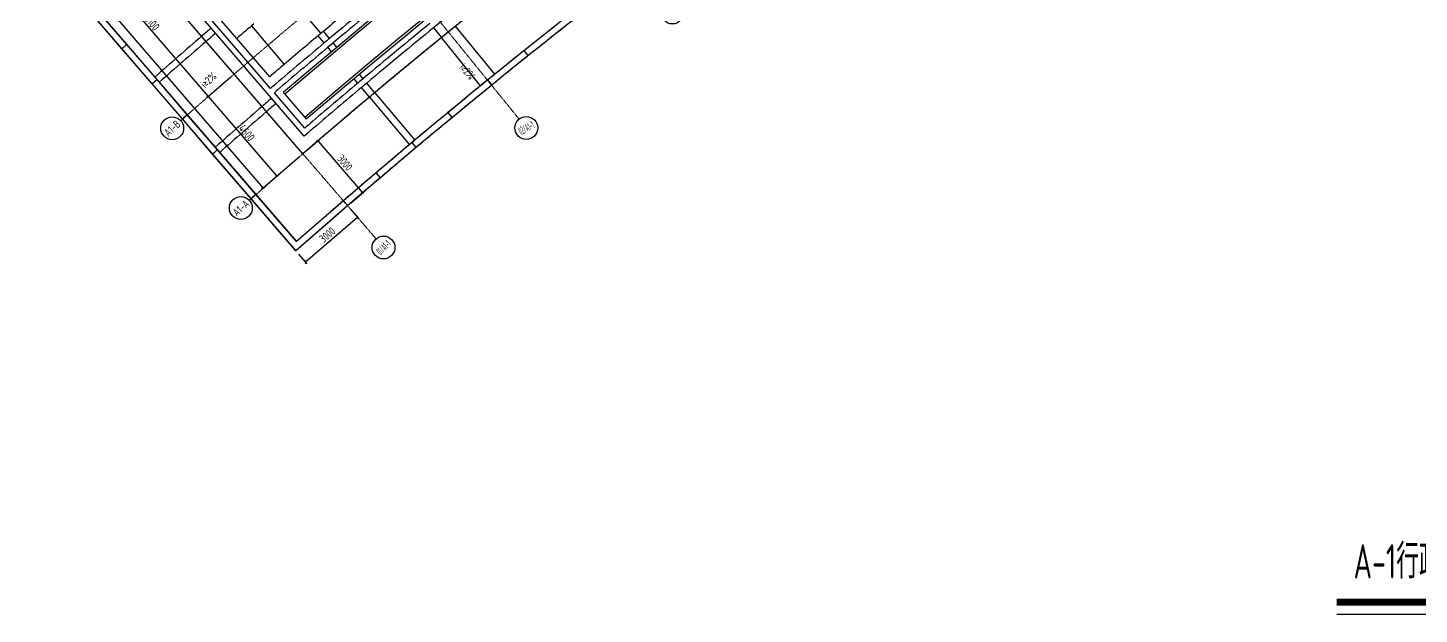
# Model space of a CAD drawing. Header units: millimetres. Extents: x 0 to 12110233, y -6694180 to 0.
# Drawn here: x 11578062 to 11638928, y -6495357 to -6469727 of the extents above; entities that cross this region are included whole.
import ezdxf
from ezdxf.enums import TextEntityAlignment as Align

# ---------------------------------------------------------------- set-up
doc = ezdxf.new("R2010")
doc.units = ezdxf.units.MM
doc.header["$LTSCALE"] = 10
doc.linetypes.add('A1-RG-AXIS-3~4F$0$CENTER', pattern=[50.8, 31.75, -6.35, 6.35, -6.35])
for name, color, linetype in [('A1-RG-AXIS-3~4F$0$A-DIMS-100', 1, 'Continuous'), ('A1-RG-AXIS-3~4F$0$A-SYMB-NAME', 13, 'Continuous'), ('A1-RI-F3$0$A-DIMS-1：100', 1, 'Continuous'), ('A1-RI-F3$0$A-SYMB-NAME', 4, 'Continuous'), ('A1-RI-F3$0$A-SYMB-STRS', 1, 'Continuous'), ('A1-RI-F3$0$A-TEXT', 4, 'Continuous'), ('A1-RI-F3$0$A-TEXT1', 4, 'Continuous'), ('A1-RI-F3$0$A1-RI-F3$0$A-DETL-PEN1', 245, 'Continuous'), ('A1-RI-F3$0$A1-RI-F3$0$A-DETL-PEN2', 233, 'Continuous'), ('A1-RI-F3$0$Crescent canopy$0$A-DETL-PEN1', 245, 'Continuous'), ('A1-RI-F3$0$Crescent canopy$0$A-DETL-PEN2', 233, 'Continuous')]:
    doc.layers.add(name, color=color, linetype=linetype)
doc.layers.add('A1-RG-AXIS-3~4F$0$A-GRID', color=1, linetype='A1-RG-AXIS-3~4F$0$CENTER', lineweight=9)
doc.styles.add('A1-RG-AXIS-3~4F$0$A1-RG-AXIS$0$XD2008', font='xd-hzs.shx', dxfattribs={"width": 0.7, "bigfont": 'xd-hztxt.shx'})
doc.styles.add('A1-RG-AXIS-3~4F$0$XD2008', font='xd-hzs.shx', dxfattribs={"width": 0.7, "bigfont": 'xd-hztxt.shx'})
doc.styles.add('A1-RI-F3$0$ECADI', font='gbeitc.shx', dxfattribs={"width": 0.7, "bigfont": 'gbcbig.shx'})
doc.styles.add('A1-RI-F3$0$XD2008', font='xd-hzs.shx', dxfattribs={"width": 0.7, "bigfont": 'xd-hztxt.shx'})
doc.dimstyles.new('A1-RG-AXIS-3~4F$0$XD100$0', dxfattribs={"dimscale": 100, "dimtxt": 5.5, "dimasz": 1, "dimexe": 1, "dimexo": 2, "dimgap": 0.5, "dimtad": 1, "dimdec": 0, "dimdsep": 46, "dimtxsty": 'A1-RG-AXIS-3~4F$0$XD2008', "dimblk": 'A1-RG-AXIS-3~4F$0$_ArchTick', "dimblk1": 'A1-RG-AXIS-3~4F$0$_ArchTick', "dimblk2": 'A1-RG-AXIS-3~4F$0$_ArchTick', "dimsah": 1, "dimcen": 2.5, "dimclrt": 4, "dimazin": 0, "dimtfac": 1, "dimtdec": 0, "dimtix": 1, "dimtmove": 0, "dimatfit": 3, "dimfxl": 0, "dimtolj": 1, "dimtzin": 0, "dimarcsym": 0})
doc.dimstyles.new('A1-RI-F3$0$XD100$0', dxfattribs={"dimscale": 100, "dimtxt": 3.5, "dimasz": 2, "dimexe": 1, "dimexo": 2, "dimgap": 1, "dimtad": 1, "dimdec": 0, "dimdsep": 46, "dimtxsty": 'A1-RI-F3$0$XD2008', "dimblk1": 'A1-RI-F3$0$_ArchTick', "dimblk2": 'A1-RI-F3$0$_ArchTick', "dimsah": 1, "dimcen": 2.5, "dimclrd": 1, "dimclre": 1, "dimclrt": 4, "dimaunit": 1, "dimadec": 0, "dimazin": 0, "dimtfac": 1, "dimtdec": 0, "dimtix": 1, "dimtmove": 2, "dimatfit": 3, "dimfxl": 0, "dimtolj": 1, "dimtzin": 0, "dimarcsym": 0})

# ---------------------------------------------------------------- blocks, each defined once
blk = doc.blocks.new('A1-RI-F3$0$_ArchTick')
at = {"color": 0, "linetype": 'ByBlock', "const_width": 0.4}
blk.add_lwpolyline([(-0.5, -0.5), (0.5, 0.5)], dxfattribs=at)
blk = doc.blocks.new('*D493')
at = {"layer": 'A1-RI-F3$0$A-DIMS-1：100', "color": 1, "linetype": 'ByBlock', "lineweight": -2}
for p, q in [((11592182, -6477658), (11592545, -6478080)), ((11590204, -6479961), (11592480, -6478005)), ((11589906, -6479614), (11590269, -6480036))]:
    blk.add_line(p, q, dxfattribs=at)
at = {"layer": 'A1-RI-F3$0$A-DIMS-1：100', "color": 1, "linetype": 'ByBlock', "lineweight": -2, "xscale": 100, "yscale": 100, "zscale": 100}
for p, rotation in [((11592480, -6478005), 40.67028342931281), ((11590204, -6479961), 220.6702834293128)]:
    blk.add_blockref('A1-RI-F3$0$_ArchTick', p, dxfattribs=dict(at, rotation=rotation))
at = {"layer": 'A1-RI-F3$0$A-DIMS-1：100', "color": 4, "linetype": 'ByBlock', "insert": (11591163, -6478774), "char_height": 350, "attachment_point": 5, "rotation": 40.67028, "style": 'A1-RI-F3$0$XD2008'}
blk.add_mtext('\\A1;3000', dxfattribs=at)
blk = doc.blocks.new('*D494')
at = {"layer": 'A1-RI-F3$0$A-DIMS-1：100', "color": 1, "linetype": 'ByBlock', "lineweight": -2}
for p, q in [((11590244, -6475102), (11590821, -6474605)), ((11590745, -6474671), (11592704, -6476944)), ((11592203, -6477376), (11592780, -6476879))]:
    blk.add_line(p, q, dxfattribs=at)
at = {"layer": 'A1-RI-F3$0$A-DIMS-1：100', "color": 1, "linetype": 'ByBlock', "lineweight": -2, "xscale": 100, "yscale": 100, "zscale": 100}
for p, rotation in [((11590745, -6474671), 130.7474706808019), ((11592704, -6476944), 310.7474706808018)]:
    blk.add_blockref('A1-RI-F3$0$_ArchTick', p, dxfattribs=dict(at, rotation=rotation))
at = {"layer": 'A1-RI-F3$0$A-DIMS-1：100', "color": 4, "linetype": 'ByBlock', "insert": (11591933, -6475628), "char_height": 350, "attachment_point": 5, "rotation": 310.74747, "style": 'A1-RI-F3$0$XD2008'}
blk.add_mtext('\\A1;3000', dxfattribs=at)
blk = doc.blocks.new('A1-RG-AXIS-3~4F$0$_ArchTick')
at = {"color": 0, "linetype": 'ByBlock', "const_width": 0.4}
blk.add_lwpolyline([(-0.5, -0.5), (0.5, 0.5)], dxfattribs=at)
blk = doc.blocks.new('*D706')
at = {"layer": 'A1-RG-AXIS-3~4F$0$A-DIMS-100', "color": 0, "lineweight": -2}
for p, q in [((11571862, -6454379), (11570195, -6455815)), ((11570271, -6455750), (11588352, -6476735)), ((11589943, -6475365), (11588276, -6476801))]:
    blk.add_line(p, q, dxfattribs=at)
at = {"layer": 'A1-RG-AXIS-3~4F$0$A-DIMS-100', "color": 0, "lineweight": -2, "xscale": 100, "yscale": 100, "zscale": 100}
for p, rotation in [((11570271, -6455750), 130.7474706807866), ((11588352, -6476735), 310.7474706807866)]:
    blk.add_blockref('A1-RG-AXIS-3~4F$0$_ArchTick', p, dxfattribs=dict(at, rotation=rotation))
at = {"layer": 'A1-RG-AXIS-3~4F$0$A-DIMS-100', "color": 4, "insert": (11579491, -6466088), "char_height": 375, "attachment_point": 5, "rotation": 310.74747, "style": 'A1-RG-AXIS-3~4F$0$XD2008'}
blk.add_mtext('\\A1;27700', dxfattribs=at)
blk = doc.blocks.new('*D707')
at = {"layer": 'A1-RG-AXIS-3~4F$0$A-DIMS-100', "color": 0, "lineweight": -2}
for p, q in [((11581653, -6465743), (11580592, -6466657)), ((11580668, -6466592), (11585954, -6472729)), ((11586939, -6471880), (11585878, -6472794))]:
    blk.add_line(p, q, dxfattribs=at)
at = {"layer": 'A1-RG-AXIS-3~4F$0$A-DIMS-100', "color": 0, "lineweight": -2, "xscale": 100, "yscale": 100, "zscale": 100}
for p, rotation in [((11580668, -6466592), 130.7384765822796), ((11585954, -6472729), 310.7384765822796)]:
    blk.add_blockref('A1-RG-AXIS-3~4F$0$_ArchTick', p, dxfattribs=dict(at, rotation=rotation))
at = {"layer": 'A1-RG-AXIS-3~4F$0$A-DIMS-100', "color": 4, "insert": (11583491, -6469505), "char_height": 375, "attachment_point": 5, "rotation": 310.73848, "style": 'A1-RG-AXIS-3~4F$0$XD2008'}
blk.add_mtext('\\A1;8100', dxfattribs=at)
blk = doc.blocks.new('*D712')
at = {"layer": 'A1-RG-AXIS-3~4F$0$A-DIMS-100', "color": 0, "lineweight": -2}
for p, q in [((11586940, -6471880), (11585878, -6472794)), ((11585954, -6472729), (11588957, -6476214)), ((11589943, -6475365), (11588881, -6476279))]:
    blk.add_line(p, q, dxfattribs=at)
at = {"layer": 'A1-RG-AXIS-3~4F$0$A-DIMS-100', "color": 0, "lineweight": -2, "xscale": 100, "yscale": 100, "zscale": 100}
for p, rotation in [((11585954, -6472729), 130.7474706807819), ((11588957, -6476214), 310.7474706807819)]:
    blk.add_blockref('A1-RG-AXIS-3~4F$0$_ArchTick', p, dxfattribs=dict(at, rotation=rotation))
at = {"layer": 'A1-RG-AXIS-3~4F$0$A-DIMS-100', "color": 4, "insert": (11587635, -6474316), "char_height": 375, "attachment_point": 5, "rotation": 310.74747, "style": 'A1-RG-AXIS-3~4F$0$XD2008'}
blk.add_mtext('\\A1;4600', dxfattribs=at)
blk = doc.blocks.new('A1-RG-AXIS-3~4F$0$A1zhouhao')
at = {"color": 13}
blk.add_circle((11937809, -6402822), 500, dxfattribs=at)
at = {"style": 'A1-RG-AXIS-3~4F$0$A1-RG-AXIS$0$XD2008', "width": 0.7}
blk.add_attdef('GRID', text='', height=500, dxfattribs=at).set_placement((11937809, -6402822), align=Align.MIDDLE)
blk = doc.blocks.new('A1-RI-F3$0$A1RUODIANJIAN')
at = {"layer": 'A1-RI-F3$0$A-SYMB-NAME', "linetype": 'ByBlock', "style": 'A1-RI-F3$0$XD2008', "width": 0.7}
blk.add_attdef('A1RUODIANJIAN', (11587156, -6438427), '', height=350, dxfattribs=at)
blk = doc.blocks.new('A1-RI-F3$0$A1-RI-F3$0$CRESCENT')
at = {"layer": 'A1-RI-F3$0$A1-RI-F3$0$A-DETL-PEN1'}
for p, q in [((571893, 645160), (571958, 645085)), ((571958, 645085), (572833, 644070)), ((572833, 644070), (572898, 643994))]:
    blk.add_line(p, q, dxfattribs=at)
for radius, start, end in [(291580, 107.79006, 130.53329), (291480, 107.79008, 130.53322), (290140, 107.79045, 130.53224), (290040, 107.79047, 130.53216)]:
    blk.add_arc((761388, 423551), radius, start, end, dxfattribs=at)
at = {"layer": 'A1-RI-F3$0$A1-RI-F3$0$A-DETL-PEN2'}
for p, q in [((560229, 652416), (572444, 638239)), ((560630, 652388), (572472, 638643)), ((572749, 642482), (564459, 652104)), ((572807, 643257), (565222, 652061)), ((571339, 645344), (565575, 652034)), ((569856, 647524), (565999, 652002)), ((572113, 649435), (573532, 647741)), ((570496, 648070), (571928, 646386)), ((573681, 647330), (573418, 647644)), ((573911, 647523), (573647, 647837)), ((578464, 647989), (578811, 647562)), ((581144, 645960), (579432, 648067)), ((571299, 645850), (569856, 647524)), ((574002, 646947), (573841, 647138)), ((574232, 647139), (574071, 647331)), ((580523, 645456), (578811, 647562)), ((582611, 646776), (582432, 646998)), ((575382, 645767), (575221, 645959)), ((571566, 645539), (571566, 645539)), ((575152, 645575), (574991, 645766)), ((575665, 644962), (575312, 645383)), ((575895, 645154), (575542, 645576)), ((580834, 645708), (581013, 645487)), ((572833, 643609), (571502, 645155)), ((575665, 644962), (577409, 642881)), ((575895, 645154), (577639, 643073)), ((579286, 644072), (579104, 644291)), ((577707, 642758), (577524, 642977)), ((576138, 641434), (575953, 641651)), ((574715, 640216), (574529, 640432))]:
    blk.add_line(p, q, dxfattribs=at)
for centre, radius, start, end in [((761380, 423550), 288986, 105.8232, 130.74813), ((761380, 423550), 286271, 105.7964, 131.29161), ((761380, 423550), 285986, 105.79356, 131.34926), ((761432, 423497), 292150, 129.18045, 129.93118), ((761432, 423497), 291900, 129.18052, 129.93115), ((761422, 423509), 292544, 129.54927, 129.96061), ((761388, 423551), 295775, 130.7494, 131.27534), ((761388, 423551), 295775, 130.64286, 130.7494), ((761388, 423551), 295475, 130.64275, 130.7494), ((770893, 412417), 309340, 130.34976, 130.53325), ((761329, 423621), 292399, 129.96062, 130.37216), ((761432, 423498), 289860, 129.18107, 129.93094), ((761432, 423498), 289610, 129.18114, 129.93092), ((761388, 423551), 297650, 131.27201, 131.32687), ((761388, 423551), 295475, 130.7494, 131.27588), ((761341, 423606), 292008, 129.99006, 130.53374), ((761341, 423606), 291758, 129.99009, 130.53356), ((761363, 423581), 292041, 129.9312, 129.99005), ((761363, 423581), 291791, 129.93117, 129.99008), ((761396, 423543), 292502, 130.37216, 130.53401), ((761388, 423551), 295625, 131.27561, 131.33085), ((761341, 423606), 292008, 130.53374, 130.5926), ((761341, 423606), 291758, 130.53356, 130.59247), ((761341, 423606), 289718, 129.99029, 130.53206), ((761341, 423606), 289468, 129.99032, 130.53187), ((761363, 423580), 289752, 129.93097, 129.99029), ((761363, 423580), 289502, 129.93094, 129.99031), ((761388, 423551), 291725, 130.64142, 130.74944), ((761388, 423551), 291425, 130.64131, 130.74945), ((761388, 423551), 293600, 131.27926, 131.33488), ((761388, 423551), 291725, 130.74944, 131.28269), ((761388, 423551), 291425, 130.74945, 131.28324), ((761373, 423568), 289517, 130.53179, 130.64064), ((761374, 423567), 289770, 130.53198, 130.5913), ((761393, 423545), 286283, 129.93066, 129.99071), ((761388, 423551), 291575, 131.28296, 131.33897), ((761388, 423551), 289000, 131.28774, 131.34425)]:
    blk.add_arc(centre, radius, start, end, dxfattribs=at)
blk = doc.blocks.new('A1-RI-F3$0$Crescent canopy$0$CRESCENT')
at = {"layer": 'A1-RI-F3$0$Crescent canopy$0$A-DETL-PEN1'}
for p, q in [((571893, 645160), (571958, 645085)), ((571958, 645085), (572833, 644070)), ((572833, 644070), (572898, 643994))]:
    blk.add_line(p, q, dxfattribs=at)
for radius, start, end in [(291580, 107.79006, 130.53329), (291480, 107.79008, 130.53322), (290140, 107.79045, 130.53224), (290040, 107.79047, 130.53216)]:
    blk.add_arc((761388, 423551), radius, start, end, dxfattribs=at)
at = {"layer": 'A1-RI-F3$0$Crescent canopy$0$A-DETL-PEN2'}
for p, q in [((572749, 642482), (564459, 652104)), ((572807, 643257), (565222, 652061)), ((571339, 645344), (565575, 652034)), ((569856, 647524), (565999, 652002)), ((572113, 649435), (573532, 647741)), ((564833, 647073), (563512, 648607)), ((565047, 647261), (563726, 648795)), ((570496, 648070), (571928, 646386)), ((573681, 647330), (573418, 647644)), ((573911, 647523), (573647, 647837)), ((578464, 647989), (578811, 647562)), ((581144, 645960), (579432, 648067)), ((566155, 645539), (564833, 647073)), ((566369, 645727), (565047, 647261)), ((571299, 645850), (569856, 647524)), ((574002, 646947), (573841, 647138)), ((574232, 647139), (574071, 647331)), ((580523, 645456), (578811, 647562)), ((582611, 646776), (582432, 646998)), ((575382, 645767), (575221, 645959)), ((567477, 644005), (566155, 645539)), ((567691, 644193), (566369, 645727)), ((571566, 645539), (571566, 645539)), ((575152, 645575), (574991, 645766)), ((575665, 644962), (575312, 645383)), ((575895, 645154), (575542, 645576)), ((580834, 645708), (581013, 645487)), ((572833, 643609), (571502, 645155)), ((575665, 644962), (577409, 642881)), ((575895, 645154), (577639, 643073)), ((568799, 642470), (567477, 644005)), ((569013, 642658), (567691, 644193)), ((579286, 644072), (579104, 644291)), ((577707, 642758), (577524, 642977)), ((570480, 640519), (568799, 642470)), ((570694, 640707), (569013, 642658)), ((576138, 641434), (575953, 641651)), ((572444, 638239), (570480, 640519)), ((572472, 638643), (570694, 640707)), ((574529, 640432), (572472, 638643)), ((574715, 640216), (574529, 640432)), ((574715, 640216), (572444, 638239))]:
    blk.add_line(p, q, dxfattribs=at)
for centre, radius, start, end in [((761432, 423497), 292150, 129.18045, 129.93118), ((761432, 423497), 291900, 129.18052, 129.93115), ((761422, 423509), 292544, 129.54927, 129.96061), ((761346, 423603), 289474, 129.02278, 129.18112), ((761388, 423551), 295775, 130.7494, 131.27534), ((761388, 423551), 295775, 130.64286, 130.7494), ((761388, 423551), 295475, 130.64275, 130.7494), ((770893, 412417), 309340, 130.34976, 130.53325), ((761329, 423621), 292399, 129.96062, 130.37216), ((761432, 423498), 289860, 129.18107, 129.93094), ((761432, 423498), 289610, 129.18114, 129.93092), ((761371, 423571), 288964, 129.02257, 129.1812), ((761390, 423548), 286279, 128.30935, 129.02181), ((761396, 423541), 286003, 128.27933, 128.69071), ((761388, 423551), 297650, 131.27201, 131.32687), ((761388, 423551), 295475, 130.7494, 131.27588), ((761341, 423606), 292008, 129.99006, 130.53374), ((761341, 423606), 291758, 129.99009, 130.53356), ((761363, 423581), 292041, 129.9312, 129.99005), ((761363, 423581), 291791, 129.93117, 129.99008), ((761388, 423551), 288991, 129.1812, 129.93095), ((761380, 423560), 285979, 128.69071, 129.10188), ((761396, 423543), 292502, 130.37216, 130.53401), ((761372, 423571), 286249, 129.02182, 129.18195), ((761388, 423551), 295625, 131.27561, 131.33085), ((761341, 423606), 292008, 130.53374, 130.5926), ((761341, 423606), 291758, 130.53356, 130.59247), ((761341, 423606), 289718, 129.99029, 130.53206), ((761341, 423606), 289468, 129.99032, 130.53187), ((761363, 423580), 289752, 129.93097, 129.99029), ((761363, 423580), 289502, 129.93094, 129.99031), ((761388, 423551), 286276, 129.18196, 129.93067), ((761382, 423559), 285980, 129.10189, 129.5493), ((761388, 423551), 291725, 130.64142, 130.74944), ((761388, 423551), 291425, 130.64131, 130.74945), ((761341, 423606), 288918, 129.99038, 130.53147), ((761393, 423545), 288998, 129.93095, 129.99042), ((761388, 423551), 293600, 131.27926, 131.33488), ((761388, 423551), 291725, 130.74944, 131.28269), ((761388, 423551), 291425, 130.74945, 131.28324), ((761392, 423546), 285997, 129.5493, 129.96069), ((761373, 423568), 289517, 130.53179, 130.64064), ((761374, 423567), 289770, 130.53198, 130.5913), ((761401, 423536), 289010, 130.53139, 130.74947), ((761389, 423550), 286277, 129.9907, 130.37208), ((761389, 423549), 285993, 129.96068, 130.37208), ((761393, 423545), 286283, 129.93066, 129.99071), ((761388, 423551), 291575, 131.28296, 131.33897), ((761374, 423567), 286255, 130.37208, 130.74733), ((761374, 423567), 285970, 130.37207, 130.74733), ((761388, 423551), 289000, 131.28774, 131.34425)]:
    blk.add_arc(centre, radius, start, end, dxfattribs=at)
blk = doc.blocks.new('A1-RG-AXIS-3~4F')
at = {"layer": 'A1-RG-AXIS-3~4F$0$A-GRID', "ltscale": 0.05}
for points in [[(11690526.5, -6414141.6, 0.1045271), (11584753.6, -6473784.9, 0.1045271)], [(11691982.6, -6418505.7, 0.1046376), (11587756.3, -6477270.1)]]:
    blk.add_lwpolyline(points, format="xyb", dxfattribs=at)
at = {"layer": 'A1-RG-AXIS-3~4F$0$A-GRID', "linetype": 'A1-RG-AXIS-3~4F$0$CENTER', "ltscale": 0.05}
for points in [[(11599551.6, -6473713.4), (11573311.8, -6441427.7)], [(11566139, -6447430.3), (11593295, -6478949.3)]]:
    blk.add_lwpolyline(points, dxfattribs=at)
at = {"layer": 'A1-RG-AXIS-3~4F$0$A-SYMB-NAME', "linetype": 'ByBlock'}
ref = blk.add_blockref('A1-RG-AXIS-3~4F$0$A1zhouhao', (-1940142.8, -6420162), dxfattribs=dict(at, rotation=28.00000001480177))
ref.add_attrib('GRID', 'A1-1', dxfattribs={"layer": '0', "color": 4, "height": 350, "rotation": 28, "style": 'A1-RG-AXIS-3~4F$0$A1-RG-AXIS$0$XD2008', "width": 0.7}).set_placement((11606260, -6469056.2), align=Align.MIDDLE)
ref = blk.add_blockref('A1-RG-AXIS-3~4F$0$A1zhouhao', (-1609747.2, -9543720.7), dxfattribs=dict(at, rotation=41.30365689130443))
ref.add_attrib('GRID', 'A1-B', dxfattribs={"layer": '0', "color": 4, "height": 350, "rotation": 41.303657, "style": 'A1-RG-AXIS-3~4F$0$A1-RG-AXIS$0$XD2008', "width": 0.7}).set_placement((11584378, -6474115), align=Align.MIDDLE)
ref = blk.add_blockref('A1-RG-AXIS-3~4F$0$A1zhouhao', (-1946535.8, -6425207.2), dxfattribs=dict(at, rotation=28.00000001480177))
ref.add_attrib('GRID', '02/A1-1', dxfattribs={"layer": '0', "color": 4, "height": 350, "rotation": 28, "style": 'A1-RG-AXIS-3~4F$0$A1-RG-AXIS$0$XD2008', "width": 0.4}).set_placement((11599867, -6474101.4), align=Align.MIDDLE)
ref = blk.add_blockref('A1-RG-AXIS-3~4F$0$A1zhouhao', (-1601497, -9569672.9), dxfattribs=dict(at, rotation=41.40123716369403))
ref.add_attrib('GRID', 'A1-A', dxfattribs={"layer": '0', "color": 4, "height": 350, "rotation": 41.401237, "style": 'A1-RG-AXIS-3~4F$0$A1-RG-AXIS$0$XD2008', "width": 0.7}).set_placement((11587381.3, -6477600.8), align=Align.MIDDLE)
ref = blk.add_blockref('A1-RG-AXIS-3~4F$0$A1zhouhao', (-1351671.6, -10470168.5), dxfattribs=dict(at, rotation=45.3405504039065))
ref.add_attrib('GRID', '01/A1-1', dxfattribs={"layer": '0', "color": 4, "height": 350, "rotation": 45.34055, "style": 'A1-RG-AXIS-3~4F$0$A1-RG-AXIS$0$XD2008', "width": 0.4}).set_placement((11593621.4, -6479328.1), align=Align.MIDDLE)
at = {"layer": 'A1-RG-AXIS-3~4F$0$A-DIMS-100'}
for p1, p2, distance, picture, middle in [((11572013.5, -6454248.7), (11590094, -6475234), -2300, '*D706', (11579491.2, -6466087.6)), ((11581804.9, -6465612.2), (11587091, -6471749.5), -1500.7, '*D707', (11583490.9, -6469505.2)), ((11587091.5, -6471749.1), (11590094, -6475234), -1501.3, '*D712', (11587635.3, -6474316.5))]:
    dim = blk.add_aligned_dim(p1=p1, p2=p2, distance=distance, dimstyle='A1-RG-AXIS-3~4F$0$XD100$0', override={"dimtxt": 3.75}, dxfattribs=at)
    dim.commit()
    dim.dimension.update_dxf_attribs({"geometry": picture, "text_midpoint": middle})
blk = doc.blocks.new('A1-RI-F3')
at = {"layer": 'A1-RI-F3$0$A-SYMB-STRS'}
for points in [[(11589752.6, -6468912.1, 0, 0, 0), (11588644.8, -6469964, 80, 0, 0), (11588427.3, -6470170.6, 0, 0, 0)], [(11597421.5, -6472166.7, 0, 0, 0), (11596442.3, -6470994.2, 80, 0, 0), (11596250.1, -6470763.9, 0, 0, 0)], [(11585402.1, -6472830.7, 0, 0, 0), (11586533.7, -6471804.5, 80, 0, 0), (11586755.9, -6471602.9, 0, 0, 0)]]:
    blk.add_lwpolyline(points, format="xyseb", dxfattribs=at)
at = {"layer": 'A1-RI-F3$0$A-TEXT', "const_width": 300}
blk.add_lwpolyline([(11635322.6, -6494831.3), (11654178.4, -6494831.3)], dxfattribs=at)
at = {"layer": 'A1-RI-F3$0$A-TEXT'}
blk.add_lwpolyline([(11635322.6, -6495357.3), (11654172.8, -6495357.3)], dxfattribs=at)
for name, p in [('A1-RG-AXIS-3~4F', (0, 0)), ('A1-RI-F3$0$Crescent canopy$0$CRESCENT', (11017346, -7117715.9))]:
    blk.add_blockref(name, p)
at = {"layer": 'A1-RI-F3$0$A-SYMB-NAME', "linetype": 'ByBlock'}
ref = blk.add_blockref('A1-RI-F3$0$A1RUODIANJIAN', (15679238.2, 6136240.9), dxfattribs=dict(at, xscale=-1, rotation=42.95667707145638))
ref.add_attrib('A1RUODIANJIAN', 'i≥2%', (11585819.1, -6472389.7), dxfattribs={"linetype": 'ByBlock', "height": 350, "rotation": 42.956677, "style": 'A1-RI-F3$0$XD2008', "width": 0.7})
ref = blk.add_blockref('A1-RI-F3$0$A1RUODIANJIAN', (24129959.8, -10790784.4), dxfattribs=dict(at, xscale=-1, rotation=311.9271689107719))
ref.add_attrib('A1RUODIANJIAN', 'i≥2%', (11596912.5, -6471482.6), dxfattribs={"linetype": 'ByBlock', "height": 350, "rotation": 311.927169, "style": 'A1-RI-F3$0$XD2008', "width": 0.7})
at = {"layer": 'A1-RI-F3$0$Crescent canopy$0$A-DETL-PEN2'}
blk.add_blockref('A1-RI-F3$0$A1-RI-F3$0$CRESCENT', (11017346, -7117715.9), dxfattribs=at)
at = {"layer": 'A1-RI-F3$0$A-TEXT', "style": 'A1-RI-F3$0$XD2008', "width": 0.7}
blk.add_text('A-1行政中心三层平面  1:200', height=1500, rotation=0, dxfattribs=at).set_placement((11636060, -6493798.6))
at = {"layer": 'A1-RI-F3$0$A-TEXT1', "style": 'A1-RI-F3$0$ECADI', "width": 0.7}
for tag, p in [('（-0.050）', (11743140.2, -6434229.8)), ('（结构标高）', (11749919, -6434229.8))]:
    blk.add_attdef(tag, p, '', height=321.4, dxfattribs=at)
at = {"layer": 'A1-RI-F3$0$A-DIMS-1：100', "linetype": 'ByBlock'}
for p1, distance, picture, middle in [((11590092.9, -6475232.7), 861.3, '*D494', (11591933.3, -6475627.8)), ((11589775.5, -6479462.3), -656.9, '*D493', (11591162.6, -6478774))]:
    dim = blk.add_aligned_dim(p1=p1, p2=(11592051.8, -6477506.4), distance=distance, text='3000', dimstyle='A1-RI-F3$0$XD100$0', override={"dimasz": 1, "dimadec": 2, "dimazin": 2}, dxfattribs=at)
    dim.commit()
    dim.dimension.update_dxf_attribs({"geometry": picture, "text_midpoint": middle})

msp = doc.modelspace()

# ---------------------------------------------------------------- block references
msp.add_blockref('A1-RI-F3', (0, 0))

doc.saveas('drawing.dxf')
